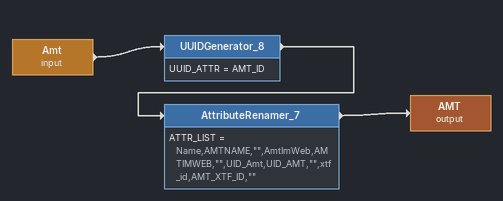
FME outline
Amt (input)
    -> UUIDGenerator_8
UUIDGenerator_8
    UUID_ATTR = AMT_ID
    -> AttributeRenamer_7
AttributeRenamer_7
    ATTR_LIST = Name,AMTNAME,"",AmtImWeb,AMTIMWEB,"",UID_Amt,UID_AMT,"",xtf_id,AMT_XTF_ID,""
    -> AMT (output)
AMT (output)
